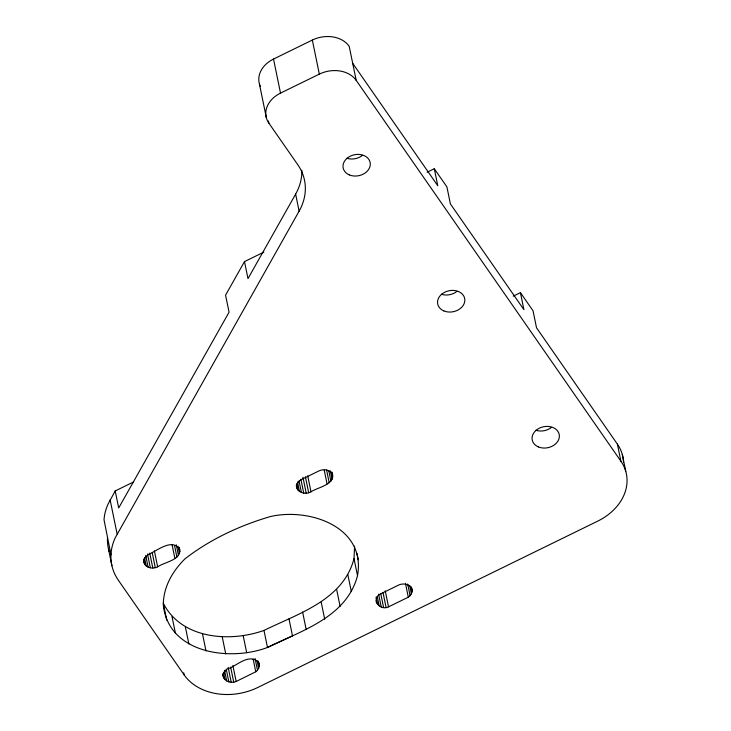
<?xml version="1.0" encoding="UTF-8"?>
<svg xmlns="http://www.w3.org/2000/svg" width="731" height="731" viewBox="0 0 731 731"><rect width="100%" height="100%" fill="white"/><g stroke="black" fill="none" stroke-linecap="round" stroke-linejoin="round"><path stroke-width="1.1" d="M107.494 537.76L107.43 540.803A67.078 52.056 -11.6 0 0 109.184 551.576M412.129 589.972C410.986 584.325 403.814 582.881 399.126 584.827L380.467 593.947C370.608 598.881 379.965 611.344 388.536 606.849L408.3 597.2C411.416 595.262 413.006 591.342 411.69 587.843M223.247 676.202L224.042 672.282L227.177 669.011C236.387 666.453 247.16 653.989 257.175 661.043C260.665 663.986 259.341 669.514 255.759 671.771L236.159 681.484C230.585 683.933 222.745 680.808 222.809 674.073M357.505 575.672C366.304 526.749 309.112 507.506 270.296 516.579C239.841 525.507 210.117 539.323 184.989 558.831C172.498 571.149 163.251 587.139 163.305 605.076C168.55 653.624 230.064 661.628 267.482 647.465C301.638 630.634 346.686 617.165 357.505 575.672L354.014 558.639L354.608 546.139M143.55 560.595C143.833 567.43 152.395 569.659 157.658 566.845C164.384 561.92 183.253 560.001 179.223 547.528M296.32 485.128C296.201 492.557 305.476 495.115 310.995 491.808C317.811 487.084 336.507 484.754 331.993 472.226M163.269 603.212C181.599 639.159 229.762 642.576 263.992 630.433C298.147 613.601 343.195 600.142 354.014 558.639M133.672 481.912L115.206 490.949L108.206 503.805A67.078 52.056 -11.6 0 0 104.021 519.759L110.993 554.792M268.414 120.99L268.853 123.119L297.846 164.831A67.206 52.148 -11.6 0 1 299.116 211.158L115.196 537.861A67.078 52.056 -11.6 0 0 111.011 553.815L110.92 557.826A67.078 52.056 -11.6 0 0 118.404 580.323L184.148 674.914A55.127 42.782 -11.6 0 0 257.888 687.432L597.583 521.203A55.127 42.782 -11.6 0 0 620.893 461.188L617.403 444.156L536.527 327.808L533.036 310.776L520.426 292.647L513.244 296.156M263.882 252.113L244.492 261.597L225.568 295.16L229.068 312.192L118.696 507.972L115.206 490.949M301.839 170.296A67.206 52.148 -11.6 0 1 295.626 194.126L247.983 278.63L244.492 261.597M260.419 86.596A27.568 21.391 -11.6 0 1 273.522 59.056L312.338 40.059A27.568 21.391 -11.6 0 1 349.208 46.318L356.198 80.373L620.893 461.188M268.853 123.119A27.568 21.391 -11.6 0 1 280.512 93.111L319.328 74.114A27.568 21.391 -11.6 0 1 356.198 80.373M427.151 172.214L434.287 168.724L446.897 186.853L450.387 203.885L523.926 309.679L520.426 292.647M352.707 63.35L437.787 185.747L434.287 168.724M179.662 549.657C172.443 537.212 156.251 551.567 148.119 554.509L144.272 558.804L143.989 562.724M332.651 475.424C331.189 469.85 323.988 468.653 319.328 470.746L301.446 479.481C298.321 481.108 295.808 484.717 296.978 488.326M622.273 454.353L625.773 471.385M312.338 40.059L319.328 74.114M410.986 586.627L412.074 591.946M409.634 585.385L411.389 593.901M407.688 583.978L410.091 595.692M405.458 583.356L408.3 597.2M385.255 590.886L388.536 606.849M273.522 59.056L280.512 93.111M383.017 592.494L386.078 607.388M380.741 593.59L383.583 607.424M378.612 594.166L381.235 606.94M295.626 194.126L299.116 211.158M377.223 596.395L379.188 605.981M376.045 597.154L377.571 604.601M376.072 600.772L376.511 602.901M356.956 553.376L358.272 559.763M259.423 83.964L266.413 118.02M331.618 472.062L332.706 477.389M330.375 470.837L332.121 479.353M328.74 470.526L330.924 481.172M326.574 469.969L329.197 482.734M347.828 574.566L351.319 591.598M324.226 470.097L327.068 483.931M336.635 589.424L340.134 606.456M307.714 475.835L310.995 491.808M305.412 476.776L308.683 492.74M302.936 477.224L306.207 493.187M300.889 479.289L303.73 493.133M299.025 480.852L301.428 492.557M297.48 481.93L299.445 491.515M321.211 602.207L324.701 619.23M296.612 483.684L297.928 490.072M302.597 612.03L306.088 629.062M288.992 618.855L292.491 635.888L267.482 647.465L263.992 630.433M258.747 662.323L259.185 664.452M258.162 661.089L259.258 666.416M257.138 660.925L258.673 668.381M255.082 658.494L257.486 670.208M253.145 658.996L255.759 671.771M243.204 635.732L246.703 652.756M232.878 665.512L236.159 681.484M230.667 667.22L233.728 682.124M222.242 636.92L225.733 653.953M228.173 667.357L231.224 682.261M226.217 669.112L228.84 681.886M224.527 670.373L226.711 681.018M223.476 672.264L225.002 679.72M222.946 673.818L223.823 678.076M202.514 633.932L206.005 650.955M179.04 547.345L179.908 551.603M177.98 546.13L179.506 553.577M176.299 544.814L178.483 555.459M174.499 545.399L176.902 557.104M172.041 544.586L174.883 558.42M185.372 626.96L188.863 643.984M183.709 672.785L184.148 674.914M171.986 616.48L175.477 633.503M154.387 550.882L157.658 566.845M163.479 604.272L166.759 620.235M152.24 552.782L155.301 567.685M149.754 553.129L152.816 568.024M147.516 554.016L150.358 567.85M145.707 555.469L148.11 567.174M144.473 557.525L146.218 566.041M143.724 559.197L144.811 564.524M110.134 499.94L117.124 534.005M108.416 548.689L111.907 565.721M551.439 427.416A13.779 10.7 -11.6 0 1 535.887 430.257M617.403 444.156A55.127 42.782 -11.6 0 1 623.525 462.083M456.912 291.413A13.779 10.7 -11.6 0 1 441.36 294.255M362.375 155.411A13.779 10.7 -11.6 0 1 346.823 158.252M538.354 446.897A13.779 10.7 -11.6 0 0 559.37 436.617A13.779 10.7 -11.6 0 0 539.405 428.156A13.779 10.7 -11.6 0 0 538.354 446.897M443.818 310.894A13.779 10.7 -11.6 0 0 464.834 300.615A13.779 10.7 -11.6 0 0 444.877 292.153A13.779 10.7 -11.6 0 0 443.818 310.894M349.29 174.892A13.779 10.7 -11.6 0 0 370.297 164.612A13.779 10.7 -11.6 0 0 350.341 156.151A13.779 10.7 -11.6 0 0 349.29 174.892"/></g></svg>
